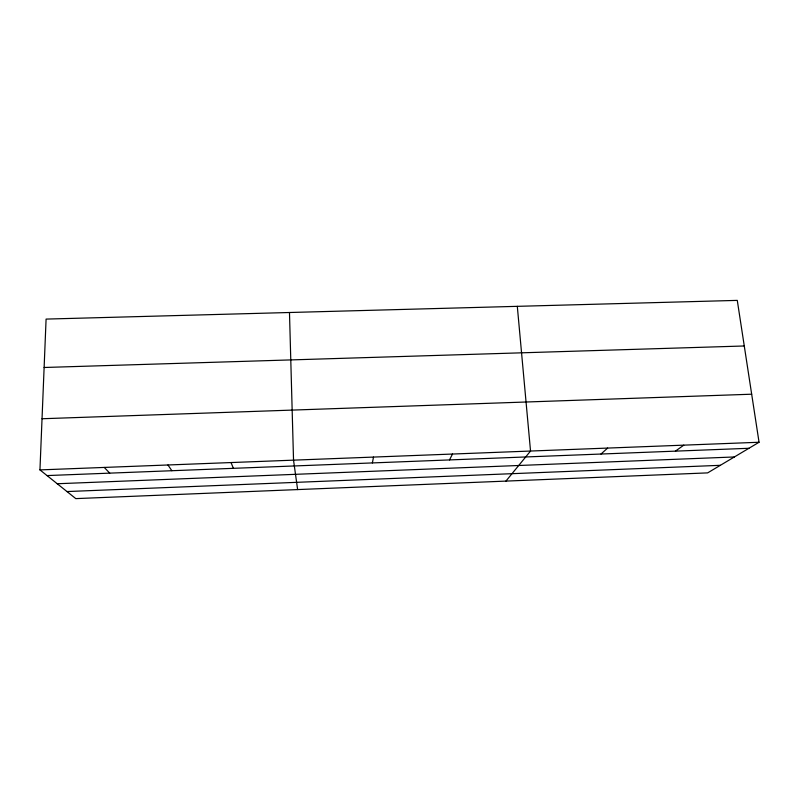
<?xml version="1.0" encoding="UTF-8"?>
<svg xmlns="http://www.w3.org/2000/svg" width="799" height="799" viewBox="0 0 799 799"><rect width="100%" height="100%" fill="white"/><g stroke="black" fill="none" stroke-linecap="round" stroke-linejoin="round"><path stroke-width="1.2" d="M39.95 469.902L46.092 319.091L737.277 300.384L759.05 442.256L707.644 472.888L75.795 498.616L39.95 469.902L759.05 442.256M372.384 462.921L373.503 457.078M449.497 459.924L452.504 454.042M505.927 481.108L530.536 451.045L517.303 306.337M600.988 454.032L607.63 448.079M675.405 451.135L683.794 445.153M57.228 483.745L734.361 456.968M66.976 491.555L720.348 465.318M47.031 475.575L748.953 448.279M42.037 418.746L751.679 394.207M44.115 367.49L744.278 345.977M104.27 467.435L109.733 473.138M167.97 464.988L171.855 470.721M231.051 462.561L233.378 468.334M297.627 489.587L293.533 460.154L289.478 312.499"/></g></svg>
